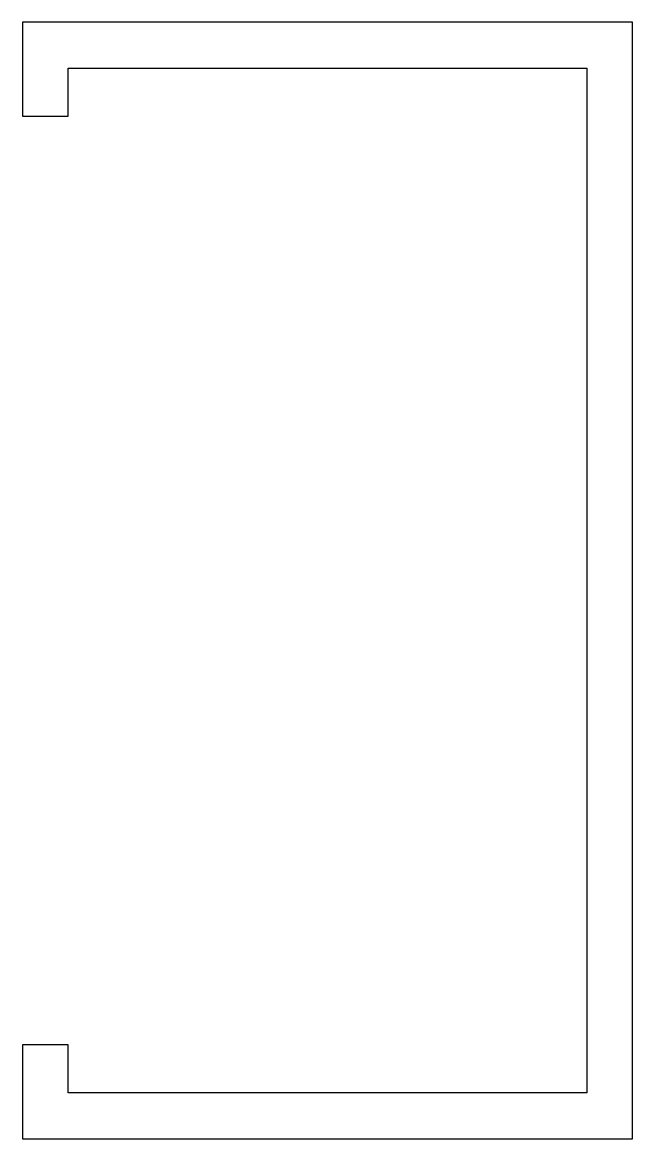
# Model space of a CAD drawing. Extents: x -65 to 65, y -119 to 119.
import ezdxf

# ---------------------------------------------------------------- set-up
doc = ezdxf.new("R2010")
doc.units = 0
doc.layers.get('0').update_dxf_attribs({"linetype": 'CONTINUOUS'})

msp = doc.modelspace()

# ---------------------------------------------------------------- linework, layer by layer
at = {"color": 7, "linetype": 'CONTINUOUS'}
for p, q in [((65, 119), (-65, 119)), ((-65, 119), (-65, 99)), ((65, -119), (65, 119)), ((-55.25, 109.25), (55.25, 109.25)), ((-55.25, 99), (-55.25, 109.25)), ((55.25, 109.25), (55.25, -109.25)), ((-65, 99), (-55.25, 99)), ((-65, -99), (-65, -119)), ((-55.25, -99), (-65, -99)), ((-55.25, -109.25), (-55.25, -99)), ((55.25, -109.25), (-55.25, -109.25)), ((-65, -119), (65, -119))]:
    msp.add_line(p, q, dxfattribs=at)

doc.saveas('drawing.dxf')
